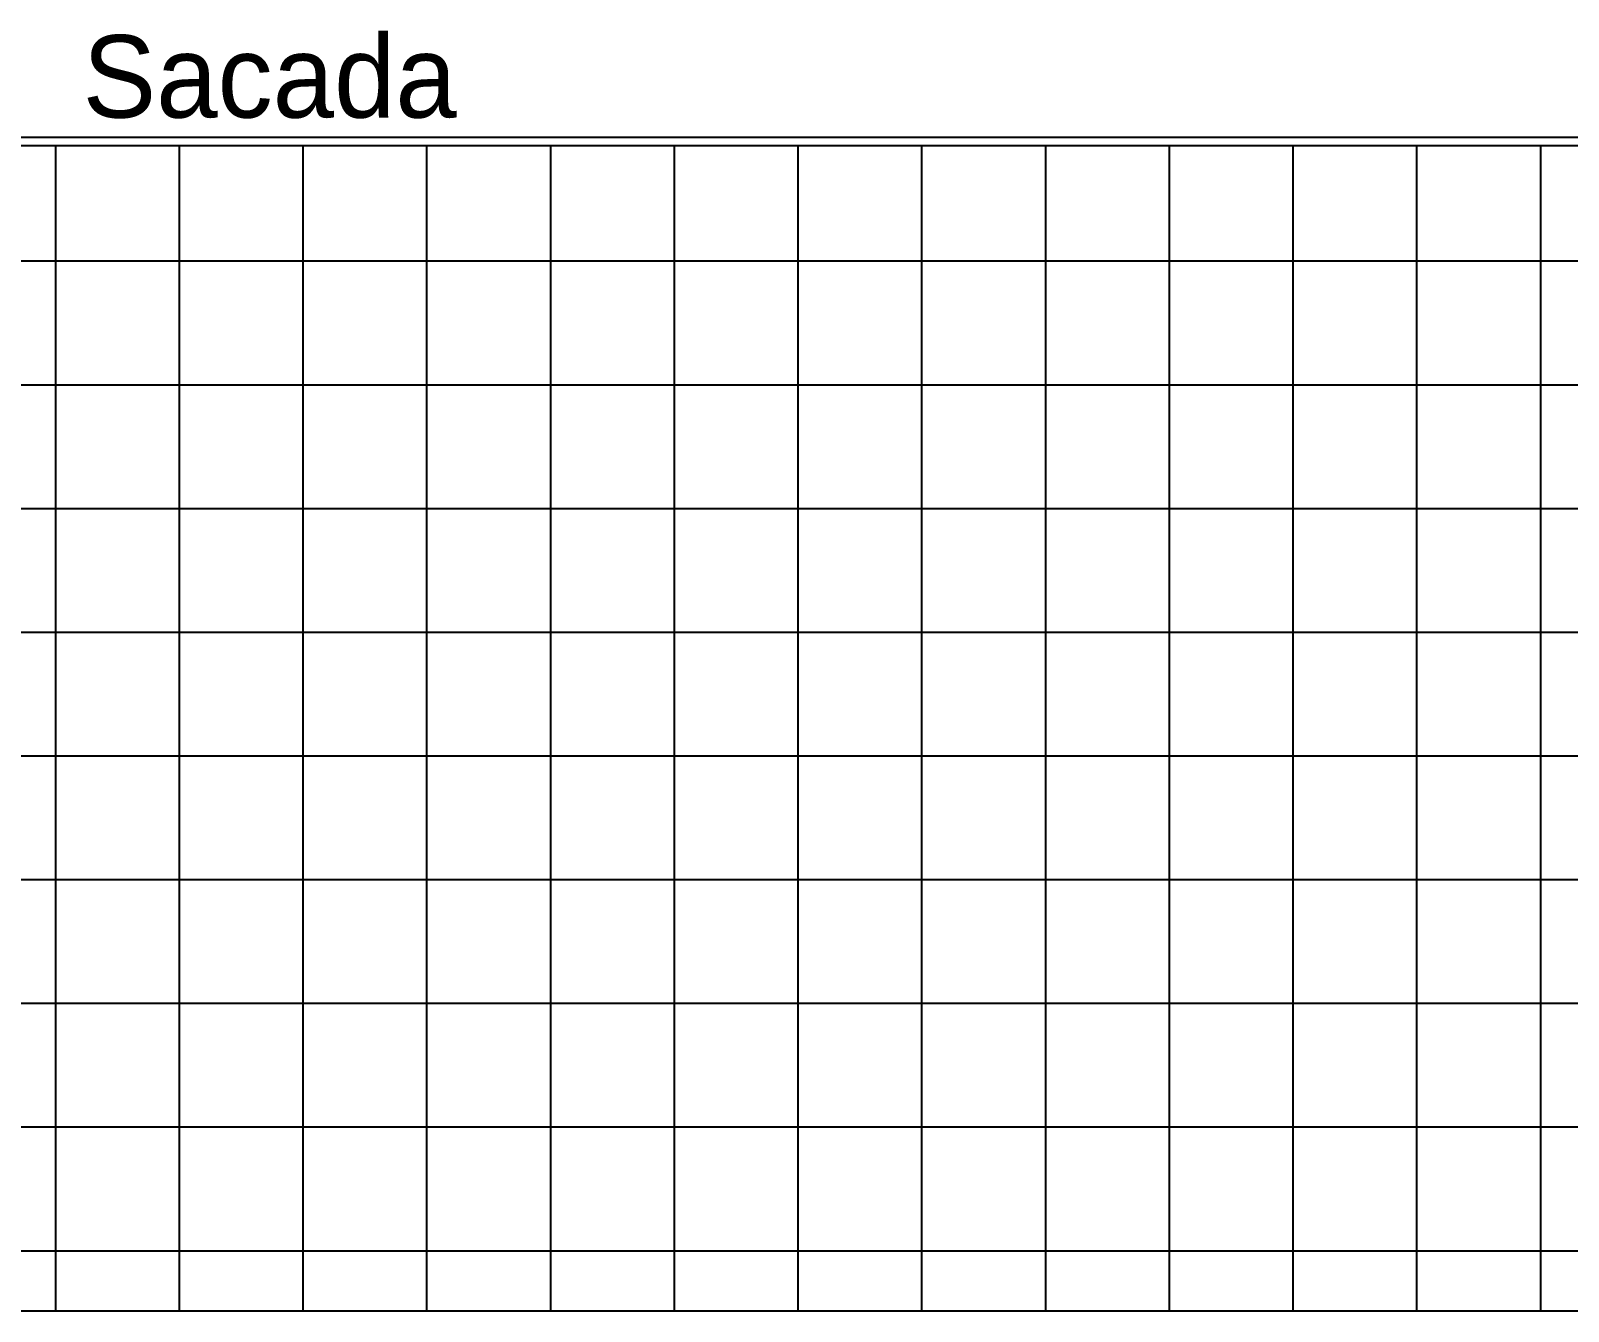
# Model space of a CAD drawing. Header units: millimetres. Extents: x 935 to 1399, y 512 to 900.
# Drawn here: x 1149.606 to 1153.333, y 838.692 to 841.797 of the extents above; entities that cross this region are included whole.
import ezdxf

# ---------------------------------------------------------------- set-up
doc = ezdxf.new("R2010")
doc.units = ezdxf.units.MM
doc.layers.add('MOBILIARIO', color=4, linetype='Continuous')

msp = doc.modelspace()

# ---------------------------------------------------------------- linework, layer by layer
for p, q in [((1153.89141, 841.53793), (1146.36641, 841.53793)), ((1150.56641, 841.51793), (1146.36641, 841.51793)), ((1153.89141, 841.51793), (1150.56641, 841.51793))]:
    msp.add_line(p, q)
at = {"color": 7}
for p, q in [((1149.66641, 838.69187), (1149.66641, 841.51793)), ((1149.96641, 838.69187), (1149.96641, 841.51793)), ((1150.26641, 838.69187), (1150.26641, 841.51793)), ((1150.56641, 838.69187), (1150.56641, 841.51793)), ((1150.86641, 838.69187), (1150.86641, 841.51793)), ((1151.16641, 838.69187), (1151.16641, 841.51793)), ((1151.46641, 838.69187), (1151.46641, 841.51793)), ((1151.76641, 838.69187), (1151.76641, 841.51793)), ((1152.06641, 838.69187), (1152.06641, 841.51793)), ((1152.36641, 838.69187), (1152.36641, 841.51793)), ((1152.66641, 838.69187), (1152.66641, 841.51793)), ((1152.96641, 838.69187), (1152.96641, 841.51793)), ((1153.26641, 838.69187), (1153.26641, 841.51793)), ((1153.89141, 838.69187), (1146.36641, 838.69187))]:
    msp.add_line(p, q, dxfattribs=at)
at = {"layer": 'MOBILIARIO', "color": 7}
for p, q in [((1153.89141, 841.23793), (1146.36641, 841.23793)), ((1153.89141, 840.93793), (1146.36641, 840.93793)), ((1153.89141, 840.63793), (1146.36641, 840.63793)), ((1153.89141, 840.33793), (1146.41641, 840.33793)), ((1153.74141, 840.03793), (1146.41641, 840.03793)), ((1153.89141, 839.73793), (1146.36641, 839.73793)), ((1153.89141, 839.43793), (1146.36641, 839.43793)), ((1153.89141, 839.13793), (1146.36641, 839.13793)), ((1153.89141, 838.83793), (1147.56641, 838.83793))]:
    msp.add_line(p, q, dxfattribs=at)

# ---------------------------------------------------------------- texts
at = {"insert": (1149.73152, 841.78642), "char_height": 0.2, "width": 3.8469, "attachment_point": 1}
msp.add_mtext('Sacada', dxfattribs=at)

doc.saveas('drawing.dxf')
